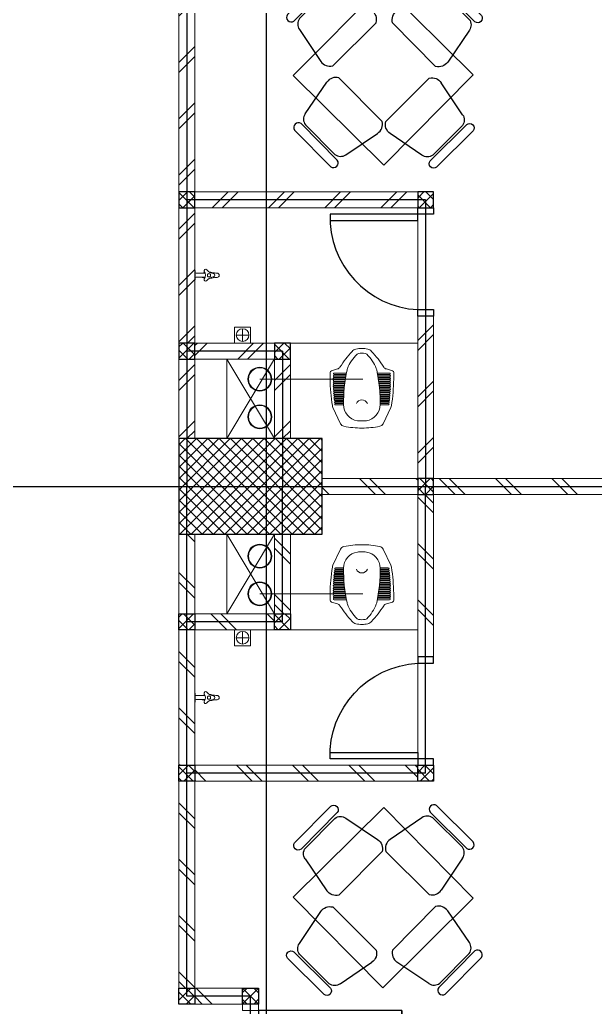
# Model space of a CAD drawing. Header units: millimetres. Extents: x -324 to 75, y -297 to 70.
# Drawn here: x -47.91 to -44.29, y 16.41 to 22.61 of the extents above; entities that cross this region are included whole.
import ezdxf

# ---------------------------------------------------------------- set-up
doc = ezdxf.new("R2010")
doc.units = ezdxf.units.MM
doc.layers.get('defpoints').update_dxf_attribs({"color": 1})
for name, color, linetype, lineweight in [('ars', 11, 'Continuous', 0), ('ars @ 1', 11, 'Continuous', 0), ('KOL', 1, 'Continuous', 30), ('KOLOM', 4, 'Continuous', 9), ('lan', 7, 'Continuous', 15), ('SANITAIR', 15, 'Continuous', 9), ('tem', 5, 'Continuous', 20), ('u', 6, 'Continuous', 20)]:
    doc.layers.add(name, color=color, linetype=linetype, lineweight=lineweight)
doc.layers.add('as', color=1, linetype='Continuous', plot=False)
doc.layers.add('FURNITURE', color=68, linetype='Continuous')
doc.layers.add('Kusen', color=30, linetype='Continuous')
doc.styles.add('ATTR', font='romans.shx', dxfattribs={"width": 0.8, "height": 0.56})

# ---------------------------------------------------------------- blocks, each defined once
blk = doc.blocks.new('KRAN ATAS')
for p, q in [((-0.0198, 0), (0, 0)), ((-0.0198, -0.0015), (-0.0198, 0)), ((0.0198, 0), (0, 0)), ((0.0198, -0.0015), (0.0198, 0)), ((-0.0193, -0.002), (0, -0.002)), ((-0.0087, -0.006), (-0.0087, -0.0441)), ((0.0193, -0.002), (0, -0.002)), ((0.0087, -0.006), (0.0087, -0.0441))]:
    blk.add_line(p, q)
for centre, radius, start, end in [((-0.0188, -0.0464), 0.00682, 67.5786, 152.7397), ((-0.0193, -0.0015), 0.0005, 180, 270), ((0, -0.0187), 0.0268, 232.9628, 307.0372), ((-0.0127, -0.006), 0.004, 0, 90), ((0.0743, -0.0604), 0.0878, 163.7486, 168.4446), ((-0.0388, -0.0275), 0.03, 343.7486, 0), ((0.0127, -0.006), 0.004, 90, 180), ((0.0388, -0.0275), 0.03, 180, 196.2514), ((-0.0743, -0.0604), 0.0878, 11.5554, 16.2514), ((0.0188, -0.0464), 0.00682, 27.2603, 112.4214), ((0.0193, -0.0015), 0.0005, 270, 0), ((-0.0191, -0.047), 0.00682, 147.2603, 232.4214), ((-0.0514, -0.0871), 0.0447, 7.4918, 50.9581), ((0.0743, -0.0604), 0.0878, 182.0552, 189.0251), ((-0.0892, -0.0965), 0.08, 0.3555, 16.2023), ((-0.0004, -0.0613), 0.0068, 86.5771, 273.4229), ((-0.0003, -0.0804), 0.00682, 187.5786, 272.7397), ((0.0004, -0.0613), 0.0068, 266.5771, 93.4229), ((0.0003, -0.0804), 0.00682, 267.2603, 352.4214), ((0.0514, -0.0871), 0.0447, 129.0419, 172.5082), ((0.0892, -0.0965), 0.08, 163.7977, 179.6445), ((-0.0743, -0.0604), 0.0878, 350.9749, 357.9448), ((0.0191, -0.047), 0.00682, 307.5786, 32.7397), ((-0.0004, -0.0965), 0.0088, 176.8553, 272.6444), ((0.0004, -0.0965), 0.0088, 267.3556, 3.1447)]:
    blk.add_arc(centre, radius, start, end)
blk = doc.blocks.new('AVOOR')
blk.add_lwpolyline([(-21.8185, -71.5914), (-21.9185, -71.5914), (-21.9185, -71.4914), (-21.8185, -71.4914)], close=True)
for points in [[(-21.9085, -71.5414), (-21.8285, -71.5414)], [(-21.8685, -71.5014), (-21.8685, -71.5814)]]:
    blk.add_lwpolyline(points)
blk.add_circle((-21.8685, -71.5414), 0.04)
blk = doc.blocks.new('CL J D')
for p, q in [((0.306, 0.1938), (0.3479, 0.1938)), ((0.0275, 0.1273), (0.1283, 0.1756)), ((0.145, 0.1598), (0.145, 0.1109)), ((0.1539, 0.1598), (0.1539, 0.1111)), ((0.1587, 0.1615), (0.1587, 0.1111)), ((0.1676, 0.1615), (0.1676, 0.1111)), ((0.1723, 0.1631), (0.1723, 0.1111)), ((0.1812, 0.1631), (0.1812, 0.1109)), ((0.186, 0.1645), (0.186, 0.1109)), ((0.1949, 0.1645), (0.1949, 0.1105)), ((0.1996, 0.1657), (0.1996, 0.1105)), ((0.2085, 0.1657), (0.2085, 0.11)), ((0.2133, 0.1667), (0.2133, 0.11)), ((0.2222, 0.1667), (0.2222, 0.1092)), ((0.2269, 0.1676), (0.2269, 0.1092)), ((0.2358, 0.1676), (0.2358, 0.1082)), ((0.2406, 0.1682), (0.2406, 0.1082)), ((0.2495, 0.1682), (0.2495, 0.107)), ((0.2542, 0.1687), (0.2542, 0.107)), ((0.2631, 0.1687), (0.2631, 0.1056)), ((0.2679, 0.169), (0.2679, 0.1056)), ((0.2768, 0.169), (0.2768, 0.104)), ((0.2815, 0.1692), (0.2815, 0.104)), ((0.2904, 0.1692), (0.2904, 0.1022)), ((0.2952, 0.1691), (0.2952, 0.1022)), ((0.3041, 0.1691), (0.3041, 0.1003)), ((0.3088, 0.1689), (0.3088, 0.1003)), ((0.3177, 0.1689), (0.3177, 0.0981)), ((0.3225, 0.1685), (0.3225, 0.0981)), ((0.3314, 0.1685), (0.3314, 0.0957)), ((0.3361, 0.1679), (0.3361, 0.0957)), ((0.345, 0.1679), (0.345, 0.093)), ((0.3709, 0.1476), (0.3594, 0.1853)), ((0.145, -0.1722), (0.145, -0.1234)), ((0.1539, -0.1722), (0.1539, -0.1236)), ((0.1587, -0.174), (0.1587, -0.1236)), ((0.1676, -0.174), (0.1676, -0.1236)), ((0.1723, -0.1756), (0.1723, -0.1236)), ((0.1812, -0.1756), (0.1812, -0.1234)), ((0.186, -0.177), (0.186, -0.1234)), ((0.1949, -0.177), (0.1949, -0.123)), ((0.1996, -0.1782), (0.1996, -0.123)), ((0.2085, -0.1782), (0.2085, -0.1224)), ((0.2133, -0.1792), (0.2133, -0.1224)), ((0.2222, -0.1792), (0.2222, -0.1216)), ((0.2269, -0.18), (0.2269, -0.1216)), ((0.2358, -0.18), (0.2358, -0.1206)), ((0.2406, -0.1807), (0.2406, -0.1206)), ((0.2495, -0.1807), (0.2495, -0.1195)), ((0.2542, -0.1812), (0.2542, -0.1195)), ((0.2631, -0.1812), (0.2631, -0.1181)), ((0.2679, -0.1815), (0.2679, -0.1181)), ((0.2768, -0.1815), (0.2768, -0.1165)), ((0.2815, -0.1816), (0.2815, -0.1165)), ((0.2904, -0.1816), (0.2904, -0.1147)), ((0.2952, -0.1816), (0.2952, -0.1147)), ((0.3041, -0.1816), (0.3041, -0.1127)), ((0.3088, -0.1813), (0.3088, -0.1127)), ((0.3177, -0.1813), (0.3177, -0.1105)), ((0.3225, -0.1809), (0.3225, -0.1105)), ((0.3314, -0.1809), (0.3314, -0.1081)), ((0.3361, -0.1803), (0.3361, -0.1081)), ((0.345, -0.1803), (0.345, -0.1055)), ((0.0275, -0.1398), (0.1283, -0.188)), ((0.3709, -0.16), (0.3594, -0.1977)), ((0.306, -0.2062), (0.3479, -0.2062))]:
    blk.add_line(p, q)
for centre, radius, start, end in [((0.3183, -0.8979), 1.0917, 90.64465, 99.35641), ((0.3479, 0.1818), 0.012, 16.98371, 90), ((0.0403, 0.1006), 0.0297, 115.58841, 167.907), ((0.1462, 0.1381), 0.0415, 97.43664, 115.58841), ((0.1495, 0.1598), 0.00445, 0, 180), ((0.1631, 0.1615), 0.00445, 0, 180), ((0.1768, 0.1631), 0.00445, 0, 180), ((0.1904, 0.1645), 0.00445, 0, 180), ((0.2041, 0.1657), 0.00445, 0, 180), ((0.2177, 0.1667), 0.00445, 0, 180), ((0.2314, 0.1676), 0.00445, 0, 180), ((0.245, 0.1682), 0.00445, 0, 180), ((0.2587, 0.1687), 0.00445, 0, 180), ((0.2723, 0.169), 0.00445, 0, 180), ((0.286, 0.1692), 0.00445, 0, 180), ((0.2996, 0.1691), 0.00445, 0, 180), ((0.3133, 0.1689), 0.00445, 0, 180), ((0.3269, 0.1685), 0.00445, 0, 180), ((0.3406, 0.1679), 0.00445, 0, 180), ((0.3992, 0.1563), 0.0297, 196.98371, 236.58705), ((-0.0629, -0.5443), 0.8096, 47.75416, 56.58705), ((0.5098, 0), 0.5098, 167.907, 180.70014), ((0.1458, 0.0077), 0.1009, 89.36458, 171.9631), ((0.1427, 0.1109), 0.00237, 271.71865, 0), ((0.1639, -0.8282), 0.9369, 77.60377, 91.04193), ((0.1563, 0.1111), 0.00237, 180, 0), ((0.17, 0.1111), 0.00237, 180, 0), ((0.1836, 0.1109), 0.00237, 180, 0), ((0.1973, 0.1105), 0.00237, 180, 0), ((0.2109, 0.11), 0.00237, 180, 0), ((0.2246, 0.1092), 0.00237, 180, 0), ((0.2382, 0.1082), 0.00237, 180, 0), ((0.2519, 0.107), 0.00237, 180, 0), ((0.2655, 0.1056), 0.00237, 180, 0), ((0.2792, 0.104), 0.00237, 180, 0), ((0.2928, 0.1022), 0.00237, 180, 0), ((0.3064, 0.1003), 0.00237, 180, 0), ((0.3201, 0.0981), 0.00237, 180, 0), ((0.3337, 0.0957), 0.00237, 180, 0), ((0.3474, 0.093), 0.00237, 180, 258.7357), ((0.3518, 0.0291), 0.0593, 68.96955, 77.12628), ((0.2831, -0.1497), 0.2509, 43.87855, 68.96955), ((0.1995, 0.0001), 0.1551, 171.9445, 182.3259), ((0.1409, -0.0052), 0.0359, 358.3993, 69.7102), ((0.4511, 0.0118), 0.0178, 9.30537, 43.87855), ((0.3402, -0.0063), 0.1302, 0.0418, 9.30537), ((0.4495, 0.0199), 0.0475, 13.4838, 47.75416), ((0.3402, -0.0063), 0.1598, 0.03404, 13.4838), ((0.5098, -0.0125), 0.5098, 179.29986, 192.093), ((0.1995, -0.0125), 0.1551, 177.6741, 188.0555), ((0.1458, -0.0202), 0.1009, 188.0369, 270.63542), ((0.1409, -0.0072), 0.0359, 290.2898, 1.6007), ((0.2831, 0.1372), 0.2509, 291.03045, 316.12145), ((0.4511, -0.0243), 0.0178, 316.12145, 350.69463), ((0.3402, -0.0061), 0.1302, 350.69463, 359.9582), ((0.4495, -0.0323), 0.0475, 312.24584, 346.5162), ((0.3402, -0.0061), 0.1598, 346.5162, 359.96596), ((0.0403, -0.113), 0.0297, 192.093, 244.41159), ((0.1427, -0.1234), 0.00237, 0, 88.28135), ((0.1639, 0.8157), 0.9369, 268.95807, 282.39623), ((0.1563, -0.1236), 0.00237, 0, 180), ((0.17, -0.1236), 0.00237, 0, 180), ((0.1836, -0.1234), 0.00237, 0, 180), ((0.1973, -0.123), 0.00237, 0, 180), ((0.2109, -0.1224), 0.00237, 0, 180), ((0.2246, -0.1216), 0.00237, 0, 180), ((0.2382, -0.1206), 0.00237, 0, 180), ((0.2519, -0.1195), 0.00237, 0, 180), ((0.2655, -0.1181), 0.00237, 0, 180), ((0.2792, -0.1165), 0.00237, 0, 180), ((0.2928, -0.1147), 0.00237, 0, 180), ((0.3064, -0.1127), 0.00237, 0, 180), ((0.3201, -0.1105), 0.00237, 0, 180), ((0.3337, -0.1081), 0.00237, 0, 180), ((0.3474, -0.1055), 0.00237, 101.2643, 180), ((0.3518, -0.0415), 0.0593, 282.87372, 291.03045), ((-0.0629, 0.5318), 0.8096, 303.41295, 312.24584), ((0.1495, -0.1722), 0.00445, 180, 0), ((0.1631, -0.174), 0.00445, 180, 0), ((0.1768, -0.1756), 0.00445, 180, 0), ((0.1904, -0.177), 0.00445, 180, 0), ((0.2041, -0.1782), 0.00445, 180, 0), ((0.2177, -0.1792), 0.00445, 180, 0), ((0.2314, -0.18), 0.00445, 180, 0), ((0.245, -0.1807), 0.00445, 180, 0), ((0.2587, -0.1812), 0.00445, 180, 0), ((0.2723, -0.1815), 0.00445, 180, 0), ((0.286, -0.1816), 0.00445, 180, 0), ((0.2996, -0.1816), 0.00445, 180, 0), ((0.3133, -0.1813), 0.00445, 180, 0), ((0.3269, -0.1809), 0.00445, 180, 0), ((0.3406, -0.1803), 0.00445, 180, 0), ((0.3992, -0.1687), 0.0297, 123.41295, 163.01629), ((0.1462, -0.1506), 0.0415, 244.41159, 262.56336), ((0.3183, 0.8854), 1.0917, 260.64359, 269.35535), ((0.3479, -0.1942), 0.012, 270, 343.01629)]:
    blk.add_arc(centre, radius, start, end)
blk = doc.blocks.new('P.60')
at = {"layer": 'Kusen'}
for points in [[(1472.8348, 997.5354), (1472.8748, 997.5354), (1472.8748, 997.4354), (1472.8348, 997.4354)], [(1473.4748, 997.5354), (1473.5148, 997.5354), (1473.5148, 997.4354), (1473.4748, 997.4354)], [(1472.8748, 996.8854), (1472.9148, 996.8854), (1472.9148, 997.4354), (1472.8748, 997.4354)]]:
    blk.add_lwpolyline(points, close=True, dxfattribs=at)
blk.add_arc((1472.8948, 997.4658), 0.5808, 268.02661, 356.99428, dxfattribs=at)
blk = doc.blocks.new('Manager Chair')
for p, q in [((6.793595, 0), (-6.793595, 0)), ((6.793595, -2.40006), (-6.793595, -2.40006)), ((-7.308135, -5), (-9.242845, -14.93924)), ((5.764665, -3), (-5.250155, -3)), ((7.82266, -5), (9.757352, -14.93924)), ((-7.822645, -18), (8.337156, -18))]:
    blk.add_line(p, q)
for centre, radius, start, end in [((-6.608415, -1.20003), 1.214231, 98.77222, 261.2278), ((6.608435, -1.20003), 1.214228, 278.7714, 81.22861), ((-4.915795, -5.40289), 2.426032, 97.92188, 170.4409), ((5.430285, -5.40292), 2.42607, 9.559852, 82.07782), ((-6.352795, -15.45813), 2.936262, 169.8216, 239.9611), ((6.867295, -15.45813), 2.936262, 300.0388, 10.17842)]:
    blk.add_arc(centre, radius, start, end)
at = {"style": 'ATTR', "width": 0.8, "flags": 9}
blk.add_attdef('ESTCODE', (0, 0), '', height=0.003816, dxfattribs=at)
blk = doc.blocks.new('mj makan')
blk.add_lwpolyline([(-0.0055, 1.1314), (0.5629, 0.5684), (0, 0), (-0.5684, 0.5629)], close=True)
for p, xscale, yscale, zscale, rotation in [((-0.4923, 1.0685), -0.02383953608250516, 0.02383953608250516, 0.02383953608250516, 44.72219960516194), ((0.4614, 1.0156), -0.02383953608250517, 0.02383953608250517, 0.02383953608250517, 314.7221996051619)]:
    blk.add_blockref('Manager Chair', p, dxfattribs=dict(xscale=xscale, yscale=yscale, zscale=zscale, rotation=rotation))
at = {"extrusion": (0, 0, -1)}
for p, xscale, yscale, zscale, rotation in [((-0.457, 0.1222), -0.02383953608250516, 0.02383953608250516, -0.02383953608250516, 135.277800394838), ((0.4971, 0.0786), -0.0238395360825052, 0.0238395360825052, -0.0238395360825052, 225.2778003948382)]:
    blk.add_blockref('Manager Chair', p, dxfattribs=dict(at, xscale=xscale, yscale=yscale, zscale=zscale, rotation=rotation))
blk = doc.blocks.new('K 10.10')
at = {"layer": 'ars'}
h = blk.add_hatch(dxfattribs=at)
h.set_pattern_fill('_USER', color=256, scale=0.05, angle=45, double=1, pattern_type=0)
h.set_pattern_definition([(45, (0, 0), (-0.035355339, 0.035355339), []), (135, (0, 0), (-0.035355339, -0.035355339), [])])
h.paths.add_polyline_path([(1560.5383, 1380.4069), (1560.6383, 1380.4069), (1560.6383, 1380.5069), (1560.5383, 1380.5069)])
at = {"layer": 'KOL'}
blk.add_lwpolyline([(1560.5383, 1380.4069), (1560.6383, 1380.4069), (1560.6383, 1380.5069), (1560.5383, 1380.5069)], close=True, dxfattribs=at)
blk = doc.blocks.new('typikal-1')
at = {"layer": 'ars'}
for centre, radius in [((5.526, -0.0422), 0.075), ((5.526, -0.0422), 0.071), ((5.7625, -0.0422), 0.075), ((5.7625, -0.0422), 0.071)]:
    blk.add_circle(centre, radius, dxfattribs=at)
at = {"layer": 'as'}
for p, q in [((4.4, 1), (4.4, -0.5)), ((4.4, 1), (6.2, 1)), ((5.35, 0.1), (5.35, -0.5)), ((5.35, 0.1), (6.2, 0.1)), ((3, -0.5), (6.2, -0.5))]:
    blk.add_line(p, q, dxfattribs=at)
at = {"layer": 'lan'}
for p, q in [((5.09, 0.95), (4.53, 0.95)), ((5.3, 0.15), (5.3, 0.95))]:
    blk.add_line(p, q, dxfattribs=at)
at = {"layer": 'tem'}
for points in [[(6.15, 1.05), (6.25, 1.05), (6.25, 2.15), (6.15, 2.15)], [(5.13, 1.05), (6.15, 1.05), (6.15, 0.95), (5.13, 0.95)], [(4.45, -0.45), (4.35, -0.45), (4.35, 0.95), (4.45, 0.95)], [(6.15, 0.35), (6.25, 0.35), (6.25, 0.95), (6.15, 0.95)], [(5.4, 0.15), (5.9, 0.15), (5.9, 0.05), (5.4, 0.05)], [(5.4, -0.45), (5.3, -0.45), (5.3, 0.05), (5.4, 0.05)], [(3.05, -0.55), (4.35, -0.55), (4.35, -0.45), (3.05, -0.45)], [(4.45, -0.55), (5.3, -0.55), (5.3, -0.45), (4.45, -0.45)], [(5.9, -0.55), (5.4, -0.55), (5.4, -0.45), (5.9, -0.45)]]:
    blk.add_lwpolyline(points, close=True, dxfattribs=at)
at = {"layer": 'u'}
for points in [[(5.526, -0.0422), (5.526, 0.6064)], [(5.9, -0.25), (5.3996, 0.0495)], [(5.9, 0.05), (5.4, -0.25)], [(5.9, -0.25), (5.4, -0.25)]]:
    blk.add_lwpolyline(points, dxfattribs=at)
at = {"layer": 'FURNITURE'}
blk.add_blockref('mj makan', (3.6205, 0.1681), dxfattribs=at)
at = {"layer": 'KOLOM', "extrusion": (0, 0, -1), "xscale": -1, "zscale": -1, "rotation": 180}
for p in [(-1564.9883, 1381.4569), (-1566.7883, 1381.4569), (-1565.9383, 1380.5569), (-1564.9883, 1379.9569), (-1565.9383, 1379.9569)]:
    blk.add_blockref('K 10.10', p, dxfattribs=at)
at = {"layer": 'Kusen'}
blk.add_blockref('P.60', (-1468.3848, -996.4854), dxfattribs=at)
at = {"layer": 'SANITAIR', "extrusion": (0, 0, -1), "xscale": -1, "zscale": -1, "rotation": 180}
blk.add_blockref('CL J D', (-5.8335, 0.5932), dxfattribs=at)
at = {"layer": 'SANITAIR', "xscale": -1, "rotation": 180}
blk.add_blockref('AVOOR', (27.1181, -71.6914), dxfattribs=at)
at = {"layer": 'SANITAIR', "extrusion": (0, 0, -1), "xscale": 1.450644103627577, "yscale": 1.450644103627577, "zscale": -1.450644103627577, "rotation": 180.0386559153115}
blk.add_blockref('KRAN ATAS', (-4.874, -0.45), dxfattribs=at)
blk = doc.blocks.new("k1'")
at = {"layer": 'ars'}
h = blk.add_hatch(dxfattribs=at)
h.set_pattern_fill('_USER', color=256, scale=0.05, angle=45, double=1, pattern_type=0)
h.set_pattern_definition([(45, (0, -5), (-0.03535534, 0.03535534), []), (135, (0, -5), (-0.03535534, -0.03535534), [])])
h.paths.add_polyline_path([(-0.3, -0.45), (0.3, -0.45), (0.3, 0.45), (-0.3, 0.45)])
at = {"layer": 'KOL'}
blk.add_lwpolyline([(-0.3, -0.45), (0.3, -0.45), (0.3, 0.45), (-0.3, 0.45)], close=True, dxfattribs=at)
blk = doc.blocks.new('P-90')
at = {"layer": 'Kusen'}
blk.add_lwpolyline([(374.6908, -21.5979), (374.7408, -21.5979), (374.7408, -22.4979), (374.6908, -22.4979)], close=True, dxfattribs=at)
at = {"layer": 'Kusen', "lineweight": 9}
for points in [[(373.8008, -22.4979), (373.8408, -22.4979), (373.8408, -22.5979), (373.8008, -22.5979)], [(374.7408, -22.4979), (374.7808, -22.4979), (374.7808, -22.5979), (374.7408, -22.5979)]]:
    blk.add_lwpolyline(points, close=True, dxfattribs=at)
at = {"layer": 'Kusen'}
blk.add_arc((374.7408, -22.4979), 0.9, 90, 180, dxfattribs=at)
blk = doc.blocks.new('A-2')
at = {"layer": 'ars'}
h = blk.add_hatch(dxfattribs=at)
h.set_pattern_fill('TEMBOK', color=256, scale=0.25)
h.set_pattern_definition([(45, (-1.54016, -26.69545), (-0.1767767, 0.1767767), []), (45, (-1.47766, -26.69545), (-0.1767767, 0.1767767), [])])
h.paths.add_polyline_path([(5.71, 25.0695), (5.81, 25.0695), (5.81, 23.7695), (5.71, 23.7695)])
h = blk.add_hatch(dxfattribs=at)
h.set_pattern_fill('TEMBOK', color=256, scale=0.25)
h.set_pattern_definition([(45, (1.815, 10.89455), (-0.1767767, 0.1767767), []), (45, (1.8775, 10.89455), (-0.1767767, 0.1767767), [])])
h.paths.add_polyline_path([(7.21, 23.6695), (5.81, 23.6695), (5.81, 23.7695), (7.21, 23.7695)])
h = blk.add_hatch(dxfattribs=at)
h.set_pattern_fill('TEMBOK', color=256, scale=0.25)
h.set_pattern_definition([(45, (-1.54016, -28.09545), (-0.1767767, 0.1767767), []), (45, (-1.47766, -28.09545), (-0.1767767, 0.1767767), [])])
h.paths.add_polyline_path([(5.71, 23.6695), (5.81, 23.6695), (5.81, 22.8195), (5.71, 22.8195)])
h = blk.add_hatch(dxfattribs=at)
h.set_pattern_fill('TEMBOK', color=256, scale=0.25)
h.set_pattern_definition([(45, (-0.04016, -28.79545), (-0.1767767, 0.1767767), []), (45, (0.02234, -28.79545), (-0.1767767, 0.1767767), [])])
h.paths.add_polyline_path([(7.21, 22.9895), (7.31, 22.9895), (7.31, 21.9695), (7.21, 21.9695)])
h = blk.add_hatch(dxfattribs=at)
h.set_pattern_fill('TEMBOK', color=256, scale=0.25)
h.set_pattern_definition([(45, (0.915, 9.94455), (-0.1767767, 0.1767767), []), (45, (0.9775, 9.94455), (-0.1767767, 0.1767767), [])])
h.paths.add_polyline_path([(6.31, 22.7195), (5.81, 22.7195), (5.81, 22.8195), (6.31, 22.8195)])
h = blk.add_hatch(dxfattribs=at)
h.set_pattern_fill('TEMBOK', color=256, scale=0.25)
h.set_pattern_definition([(45, (-1.54016, -29.04545), (-0.1767767, 0.1767767), []), (45, (-1.47766, -29.04545), (-0.1767767, 0.1767767), [])])
h.paths.add_polyline_path([(5.71, 22.7195), (5.81, 22.7195), (5.81, 22.2195), (5.71, 22.2195)])
h = blk.add_hatch(dxfattribs=at)
h.set_pattern_fill('TEMBOK', color=256, scale=0.25)
h.set_pattern_definition([(45, (-0.94016, -29.04545), (-0.1767767, 0.1767767), []), (45, (-0.87766, -29.04545), (-0.1767767, 0.1767767), [])])
h.paths.add_polyline_path([(6.31, 22.7195), (6.41, 22.7195), (6.41, 22.2195), (6.31, 22.2195)])
h = blk.add_hatch(dxfattribs=at)
h.set_pattern_fill('TEMBOK', color=256, scale=0.25, angle=90)
h.set_pattern_definition([(135, (13.43464, 59.05541), (-0.1767767, -0.1767767), []), (135, (13.43464, 59.11791), (-0.1767767, -0.1767767), [])])
h.paths.add_polyline_path([(7.21, 20.8495), (7.21, 21.8695), (7.31, 21.8695), (7.31, 20.8495)])
h = blk.add_hatch(dxfattribs=at)
h.set_pattern_fill('TEMBOK', color=256, scale=0.25, angle=90)
h.set_pattern_definition([(135, (14.93464, 59.05541), (-0.1767767, -0.1767767), []), (135, (14.93464, 59.11791), (-0.1767767, -0.1767767), [])])
h.paths.add_polyline_path([(5.71, 21.1195), (5.71, 21.6195), (5.81, 21.6195), (5.81, 21.1195)])
h = blk.add_hatch(dxfattribs=at)
h.set_pattern_fill('TEMBOK', color=256, scale=0.25, angle=90)
h.set_pattern_definition([(135, (14.33464, 59.05541), (-0.1767767, -0.1767767), []), (135, (14.33464, 59.11791), (-0.1767767, -0.1767767), [])])
h.paths.add_polyline_path([(6.31, 21.1195), (6.31, 21.6195), (6.41, 21.6195), (6.41, 21.1195)])
h = blk.add_hatch(dxfattribs=at)
h.set_pattern_fill('TEMBOK', color=256, scale=0.25, angle=90)
h.set_pattern_definition([(135, (18.43464, 57.32541), (-0.1767767, -0.1767767), []), (135, (18.43464, 57.38791), (-0.1767767, -0.1767767), [])])
h.paths.add_polyline_path([(5.81, 21.1195), (5.81, 21.0195), (6.31, 21.0195), (6.31, 21.1195)])
h = blk.add_hatch(dxfattribs=at)
h.set_pattern_fill('TEMBOK', color=256, scale=0.25, angle=90)
h.set_pattern_definition([(135, (14.93464, 58.20541), (-0.1767767, -0.1767767), []), (135, (14.93464, 58.26791), (-0.1767767, -0.1767767), [])])
h.paths.add_polyline_path([(5.71, 20.1695), (5.71, 21.0195), (5.81, 21.0195), (5.81, 20.1695)])
h = blk.add_hatch(dxfattribs=at)
h.set_pattern_fill('TEMBOK', color=256, scale=0.25, angle=90)
h.set_pattern_definition([(135, (17.53464, 56.37541), (-0.1767767, -0.1767767), []), (135, (17.53464, 56.43791), (-0.1767767, -0.1767767), [])])
h.paths.add_polyline_path([(5.81, 20.1695), (5.81, 20.0695), (7.21, 20.0695), (7.21, 20.1695)])
h = blk.add_hatch(dxfattribs=at)
h.set_pattern_fill('TEMBOK', color=256, scale=0.25, angle=90)
h.set_pattern_definition([(135, (14.93464, 57.25541), (-0.1767767, -0.1767767), []), (135, (14.93464, 57.31791), (-0.1767767, -0.1767767), [])])
h.paths.add_polyline_path([(5.71, 18.7695), (5.71, 20.0695), (5.81, 20.0695), (5.81, 18.7695)])
h = blk.add_hatch(dxfattribs=at)
h.set_pattern_fill('TEMBOK', color=256, scale=0.25, angle=90)
h.set_pattern_definition([(135, (18.63464, 54.97541), (-0.1767767, -0.1767767), []), (135, (18.63464, 55.03791), (-0.1767767, -0.1767767), [])])
h.paths.add_polyline_path([(5.81, 18.7695), (5.81, 18.6695), (6.11, 18.6695), (6.11, 18.7695)])
at = {"layer": 'ars @ 1'}
h = blk.add_hatch(dxfattribs=at)
h.set_pattern_fill('TEMBOK', color=256, scale=0.25, angle=90)
h.set_pattern_definition([(135, (9.63464, 54.47541), (-0.1767767, -0.1767767), []), (135, (9.63464, 54.53791), (-0.1767767, -0.1767767), [])])
h.paths.add_polyline_path([(6.61, 21.8695), (6.61, 21.9695), (7.21, 21.9695), (7.21, 21.8695)])
h = blk.add_hatch(dxfattribs=at)
h.set_pattern_fill('TEMBOK', color=256, scale=0.25, angle=90)
h.set_pattern_definition([(135, (10.13464, 54.47541), (-0.1767767, -0.1767767), []), (135, (10.13464, 54.53791), (-0.1767767, -0.1767767), [])])
h.paths.add_polyline_path([(7.31, 21.8695), (7.31, 21.9695), (8.41, 21.9695), (8.41, 21.8695)])
at = {"layer": 'ars'}
for centre, radius in [((6.2178, 21.4821), 0.075), ((6.2178, 21.4821), 0.071), ((6.2178, 21.2455), 0.075), ((6.2178, 21.2455), 0.071)]:
    blk.add_circle(centre, radius, dxfattribs=at)
at = {"layer": 'as'}
for p, q in [((6.26, 13.2195), (6.26, 42.9995)), ((-1.84, 21.9195), (11.26, 21.9195)), ((5.76, 18.7195), (5.76, 21.9195)), ((6.36, 21.0695), (6.36, 21.9195)), ((7.26, 20.1195), (7.26, 21.9195)), ((6.36, 21.0695), (5.76, 21.0695)), ((7.26, 20.1195), (5.76, 20.1195)), ((6.16, 18.7195), (5.76, 18.7195)), ((6.16, 17.6195), (6.16, 18.7195))]:
    blk.add_line(p, q, dxfattribs=at)
at = {"layer": 'lan'}
for p, q in [((6.41, 21.0195), (7.21, 21.0195)), ((7.21, 20.8095), (7.21, 20.2495))]:
    blk.add_line(p, q, dxfattribs=at)
at = {"layer": 'tem'}
for points in [[(7.31, 20.8495), (7.31, 21.8695), (7.21, 21.8695), (7.21, 20.8495)], [(5.71, 21.6195), (5.71, 21.1195), (5.81, 21.1195), (5.81, 21.6195)], [(6.41, 21.1195), (6.41, 21.6195), (6.31, 21.6195), (6.31, 21.1195)], [(5.81, 21.1195), (5.81, 21.0195), (6.31, 21.0195), (6.31, 21.1195)], [(5.71, 20.1695), (5.71, 21.0195), (5.81, 21.0195), (5.81, 20.1695)], [(5.81, 20.1695), (5.81, 20.0695), (7.21, 20.0695), (7.21, 20.1695)], [(5.71, 18.7695), (5.71, 20.0695), (5.81, 20.0695), (5.81, 18.7695)], [(5.81, 18.6695), (5.81, 18.7695), (6.11, 18.7695), (6.11, 18.6695)]]:
    blk.add_lwpolyline(points, close=True, dxfattribs=at)
at = {"layer": 'u'}
for points in [[(6.01, 21.6195), (6.3095, 21.1192)], [(6.31, 21.6195), (6.01, 21.1195)], [(6.01, 21.6195), (6.01, 21.1195)], [(6.2178, 21.2455), (6.8664, 21.2455)]]:
    blk.add_lwpolyline(points, dxfattribs=at)
at = {"layer": 'FURNITURE', "xscale": -1, "rotation": 270}
blk.add_blockref('mj makan', (6.4281, 19.34), dxfattribs=at)
at = {"layer": 'KOL', "rotation": 90}
blk.add_blockref("k1'", (6.16, 21.9195), dxfattribs=at)
at = {"layer": 'KOLOM', "extrusion": (0, 0, -1), "zscale": -1, "rotation": 270}
for p in [(-1386.2169, 1581.6579), (-1386.8169, 1581.6579), (-1386.2169, 1580.7079), (-1387.7169, 1580.7079), (-1386.2169, 1579.3079), (-1386.6169, 1579.3079)]:
    blk.add_blockref('K 10.10', p, dxfattribs=at)
at = {"layer": 'Kusen', "xscale": -1, "rotation": 270}
for name, p in [('P.60', (-990.2254, -1452.6652)), ('P-90', (28.7079, -356.1112))]:
    blk.add_blockref(name, p, dxfattribs=at)
at = {"layer": 'lan', "rotation": 270}
blk.add_blockref('typikal-1', (6.26, 28.1195), dxfattribs=at)
at = {"layer": 'SANITAIR', "extrusion": (0, 0, -1), "zscale": -1, "rotation": 270}
blk.add_blockref('CL J D', (-6.8532, 21.5531), dxfattribs=at)
at = {"layer": 'SANITAIR', "rotation": 90}
blk.add_blockref('AVOOR', (-65.4314, 42.8377), dxfattribs=at)
at = {"layer": 'SANITAIR', "extrusion": (0, 0, -1), "xscale": -1.450644103627577, "yscale": 1.450644103627577, "zscale": -1.450644103627577, "rotation": 269.9613440846884}
blk.add_blockref('KRAN ATAS', (-5.81, 20.5935), dxfattribs=at)

msp = doc.modelspace()

# ---------------------------------------------------------------- block references
at = {"layer": 'defpoints'}
msp.add_blockref('A-2', (-52.6163, -2.2441), dxfattribs=at)

doc.saveas('drawing.dxf')
